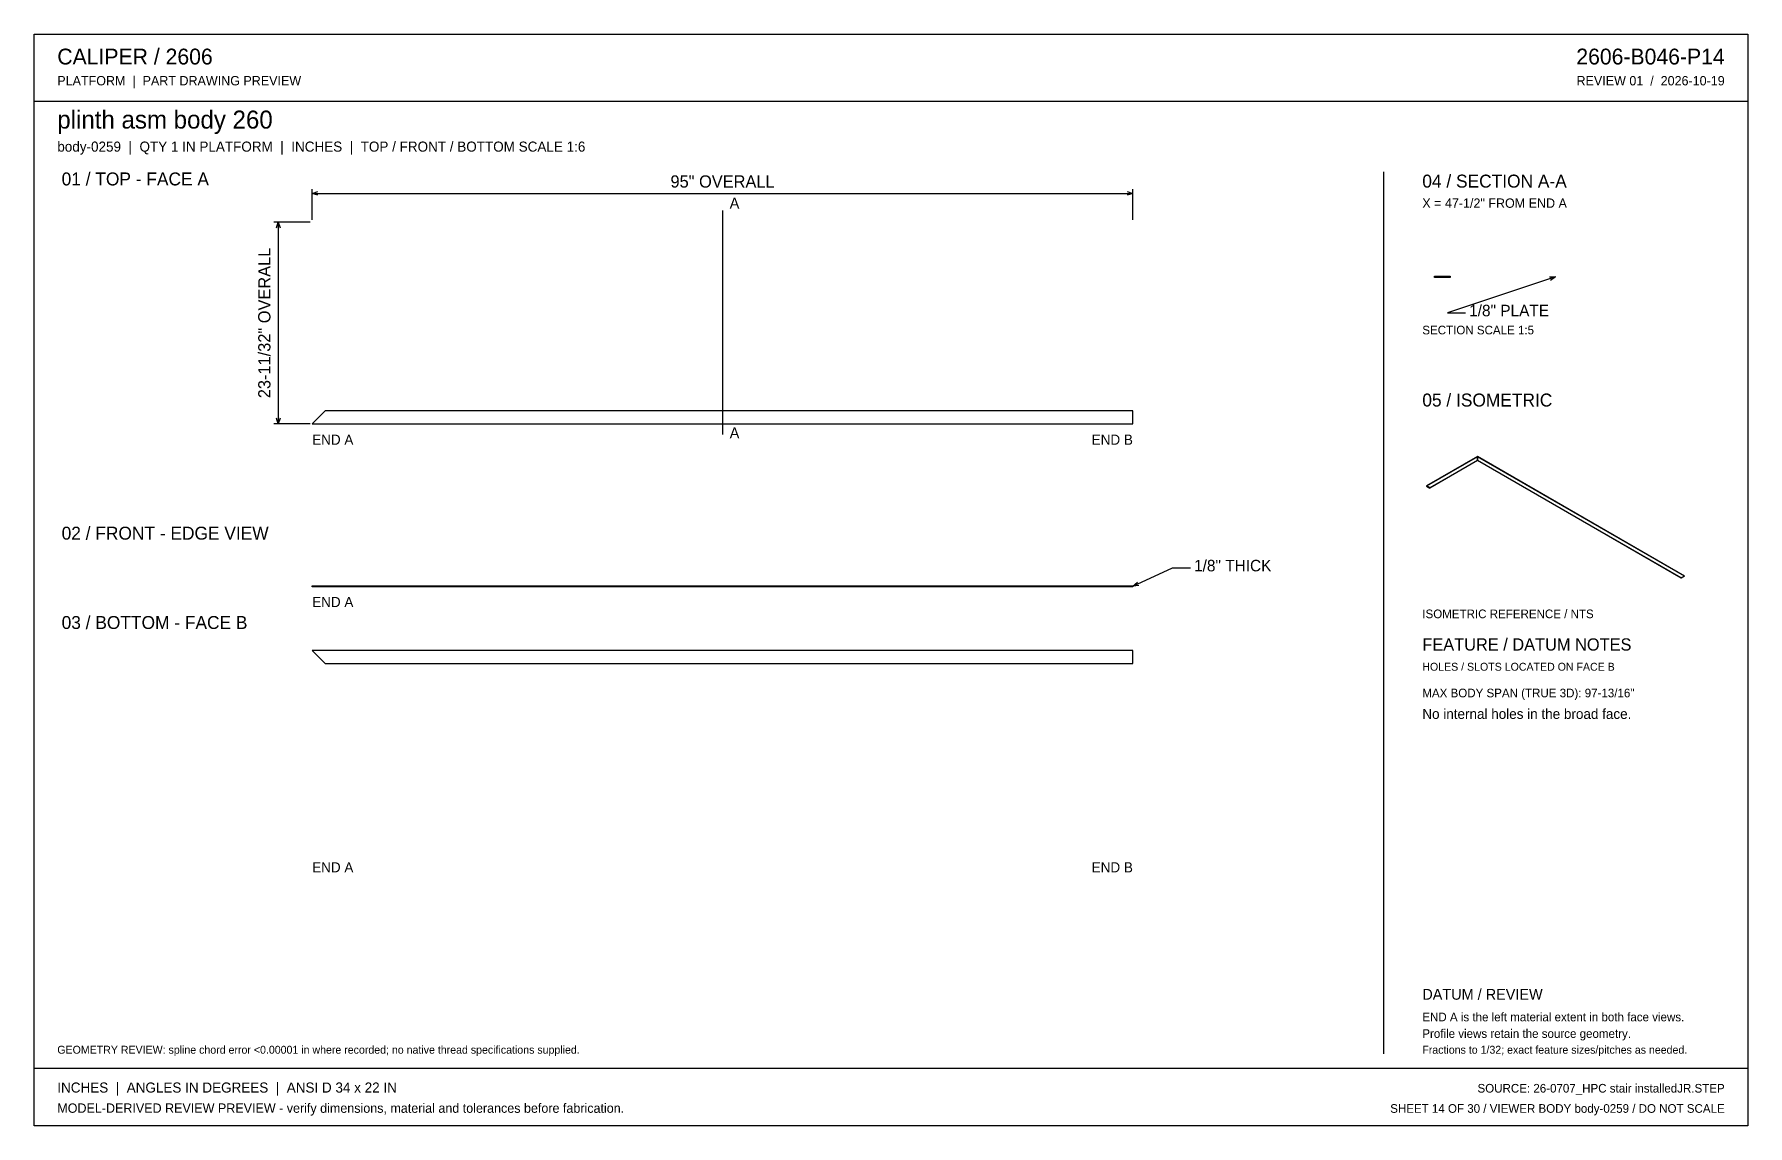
# Model space of a CAD drawing. Header units: inches. Extents: x 3 to 201, y 3 to 129.
import ezdxf
from ezdxf.enums import TextEntityAlignment as Align

# ---------------------------------------------------------------- set-up
doc = ezdxf.new("R2010")
doc.units = ezdxf.units.IN
doc.header["$MEASUREMENT"] = 0

msp = doc.modelspace()

# ---------------------------------------------------------------- linework, layer by layer
at = {"layer": 'ANNOTATION'}
for p, q in [((35, 107.67), (35, 111.25)), ((130, 107.67), (130, 111.25)), ((35, 110.75), (35.67, 110.96)), ((35, 110.75), (130, 110.75)), ((35.67, 110.54), (35, 110.75)), ((129.33, 110.96), (130, 110.75)), ((130, 110.75), (129.33, 110.54)), ((34.75, 107.42), (30.58, 107.42)), ((30.87, 106.75), (31.08, 107.42)), ((31.08, 107.42), (31.08, 84.08)), ((31.08, 107.42), (31.29, 106.75)), ((82.5, 108.75), (82.5, 82.83)), ((178.92, 101.09), (166.42, 96.93)), ((178.22, 101.08), (178.92, 101.09)), ((178.92, 101.09), (178.35, 100.68)), ((166.42, 96.93), (168.5, 96.93)), ((34.75, 84.08), (30.58, 84.08)), ((31.08, 84.08), (30.87, 84.75)), ((31.29, 84.75), (31.08, 84.08)), ((130, 65.27), (134.58, 67.42)), ((130, 65.27), (130.52, 65.74)), ((134.58, 67.42), (136.67, 67.42)), ((130.69, 65.36), (130, 65.27))]:
    msp.add_line(p, q, dxfattribs=at)
at = {"layer": 'OUTLINE'}
for p, q in [((2.83, 129.17), (201.17, 129.17)), ((2.83, 2.83), (2.83, 129.17)), ((201.17, 129.17), (201.17, 2.83)), ((2.83, 121.42), (201.17, 121.42)), ((159, 113.25), (159, 11.17)), ((164.91, 101.17), (166.71, 101.17)), ((164.91, 101.02), (164.91, 101.17)), ((165.16, 101.02), (165.31, 101.17)), ((165.83, 101.02), (165.98, 101.17)), ((166.5, 101.02), (166.65, 101.17)), ((166.71, 101.17), (166.71, 101.02)), ((166.71, 101.02), (164.91, 101.02)), ((36.5, 85.58), (35, 84.08)), ((130, 85.58), (36.5, 85.58)), ((130, 84.08), (130, 85.58)), ((35, 84.08), (130, 84.08)), ((169.88, 80.29), (164, 76.89)), ((169.88, 80.25), (164, 76.86)), ((169.88, 79.85), (164.38, 76.68)), ((169.88, 79.82), (164.38, 76.64)), ((193.83, 66.46), (169.88, 80.29)), ((169.88, 80.25), (169.88, 80.29)), ((169.88, 80.29), (169.88, 79.85)), ((169.88, 79.82), (169.88, 80.25)), ((193.83, 66.43), (169.88, 80.25)), ((169.88, 79.85), (169.88, 79.82)), ((193.46, 66.25), (169.88, 79.85)), ((193.46, 66.21), (169.88, 79.82)), ((164.38, 76.68), (164, 76.89)), ((164, 76.89), (164, 76.86)), ((164, 76.86), (164.38, 76.64)), ((164.38, 76.64), (164.38, 76.68)), ((193.46, 66.25), (193.83, 66.46)), ((193.83, 66.43), (193.46, 66.21)), ((193.46, 66.21), (193.46, 66.25)), ((193.83, 66.46), (193.83, 66.43)), ((35, 65.33), (130, 65.33)), ((35, 65.21), (35, 65.33)), ((130, 65.21), (35, 65.21)), ((130, 65.33), (130, 65.21)), ((130, 57.84), (35, 57.84)), ((35, 57.84), (36.5, 56.34)), ((130, 56.34), (130, 57.84)), ((36.5, 56.34), (130, 56.34)), ((2.83, 9.5), (201.17, 9.5)), ((201.17, 2.83), (2.83, 2.83))]:
    msp.add_line(p, q, dxfattribs=at)

# ---------------------------------------------------------------- texts
at = {"layer": 'ANNOTATION'}
for s, height, p in [('CALIPER / 2606', 1.8333, (5.5, 125.67)), ('PLATFORM  |  PART DRAWING PREVIEW', 1.0833, (5.5, 123.25)), ('plinth asm body 260', 2.0833, (5.5, 118.25)), ('body-0259  |  QTY 1 IN PLATFORM  |  INCHES  |  TOP / FRONT / BOTTOM SCALE 1:6', 1.1667, (5.5, 115.58)), ('01 / TOP - FACE A', 1.5, (6, 111.67)), ('04 / SECTION A-A', 1.5, (163.5, 111.42)), ('A', 1.25, (83.33, 109)), ('X = 47-1/2" FROM END A', 1.0833, (163.5, 109.08)), ('1/8" PLATE', 1.333, (168.92, 96.52)), ('SECTION SCALE 1:5', 1, (163.5, 94.43)), ('05 / ISOMETRIC', 1.5, (163.5, 86.08)), ('A', 1.25, (83.33, 82.41)), ('END A', 1.167, (35, 81.66)), ('02 / FRONT - EDGE VIEW', 1.5, (6, 70.67)), ('1/8" THICK', 1.333, (137.08, 67)), ('END A', 1.167, (35, 62.87)), ('03 / BOTTOM - FACE B', 1.5, (6, 60.33)), ('ISOMETRIC REFERENCE / NTS', 1, (163.5, 61.58)), ('FEATURE / DATUM NOTES', 1.4167, (163.5, 57.83)), ('HOLES / SLOTS LOCATED ON FACE B', 0.9167, (163.5, 55.5)), ('MAX BODY SPAN (TRUE 3D): 97-13/16"', 1, (163.5, 52.42)), ('No internal holes in the broad face.', 1.1667, (163.5, 49.92)), ('END A', 1.167, (35, 32.16)), ('DATUM / REVIEW', 1.25, (163.5, 17.42)), ('END A is the left material extent in both face views.', 1, (163.5, 14.92)), ('Profile views retain the source geometry.', 1, (163.5, 13)), ('GEOMETRY REVIEW: spline chord error <0.00001 in where recorded; no native thread specifications supplied.', 0.91667, (5.5, 11.17)), ('Fractions to 1/32; exact feature sizes/pitches as needed.', 0.9167, (163.5, 11.17)), ('INCHES  |  ANGLES IN DEGREES  |  ANSI D 34 x 22 IN', 1.1667, (5.5, 6.67)), ('MODEL-DERIVED REVIEW PREVIEW - verify dimensions, material and tolerances before fabrication.', 1.0833, (5.5, 4.33))]:
    msp.add_text(s, height=height, dxfattribs=at).set_placement(p)
for s, height, p in [('2606-B046-P14', 1.8333, (198.5, 125.67)), ('REVIEW 01  /  2026-10-19', 1.0833, (198.5, 123.25)), ('END B', 1.167, (130, 81.66)), ('END B', 1.167, (130, 32.16)), ('SOURCE: 26-0707_HPC stair installedJR.STEP', 1, (198.5, 6.67)), ('SHEET 14 OF 30 / VIEWER BODY body-0259 / DO NOT SCALE', 1, (198.5, 4.33))]:
    msp.add_text(s, height=height, dxfattribs=at).set_placement(p, align=Align.RIGHT)
msp.add_text('95" OVERALL', height=1.4167, dxfattribs=at).set_placement((82.5, 111.42), align=Align.CENTER)
msp.add_text('23-11/32" OVERALL', height=1.4167, rotation=90, dxfattribs=at).set_placement((30.17, 95.75), align=Align.CENTER)

doc.saveas('drawing.dxf')
